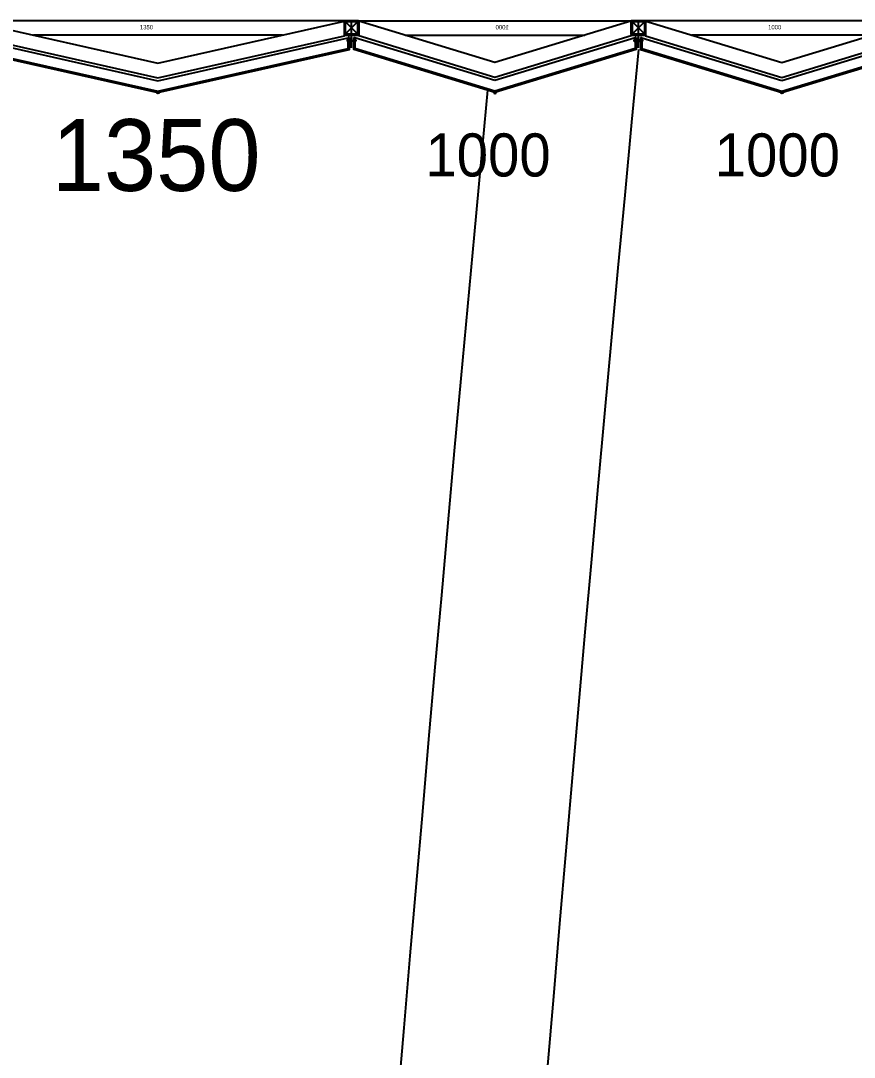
# Model space of a CAD drawing. Header units: millimetres. Extents: x -95754 to 183257, y 26770 to 150605.
# Drawn here: x 172051 to 174956, y 103393 to 107005 of the extents above; entities that cross this region are included whole.
import ezdxf
from ezdxf.enums import TextEntityAlignment as Align

# ---------------------------------------------------------------- set-up
doc = ezdxf.new("R2010")
doc.units = ezdxf.units.MM
doc.header["$LTSCALE"] = 300
doc.linetypes.add('HID', pattern=[2.8, 1.8, -1])
for name, color, linetype in [('6FIN', 6, 'Continuous'), ('A-HAT', 251, 'Continuous'), ('A-하지철물', 55, 'Continuous'), ('alucobond', 4, 'Continuous'), ('mold', 4, 'Continuous'), ('SHEET', 6, 'Continuous')]:
    doc.layers.add(name, color=color, linetype=linetype)
doc.layers.add('NOPLOT', color=191, linetype='Continuous', plot=False)
doc.styles.add('Gtx', font='')
doc.styles.get('Gtx').set_extended_font_data('Dotum')

# ---------------------------------------------------------------- blocks, each defined once
blk = doc.blocks.new('EX-1350')
at = {"layer": '6FIN', "elevation": 0}
for points in [[(3.2, 204.1), (46.8, 204.1, 0.414214), (50, 207.3), (50, 250.9, 0.414214), (46.8, 254.1), (3.2, 254.1, 0.414214), (0, 250.9), (0, 207.3, 0.414214)], [(1396.8, 204.1), (1353.2, 204.1, -0.414214), (1350, 207.3), (1350, 250.9, -0.414214), (1353.2, 254.1), (1396.8, 254.1, -0.414214), (1400, 250.9), (1400, 207.3, -0.414214)]]:
    blk.add_lwpolyline(points, format="xyb", close=True, dxfattribs=at)
at = {"layer": 'A-하지철물'}
for p, q in [((1350, 254.1), (50, 254.1)), ((1133.9, 204.1), (266.1, 204.1))]:
    blk.add_line(p, q, dxfattribs=at)
at = {"layer": 'A-하지철물', "elevation": 0}
for points in [[(50, 254.1), (50, 201.4), (700, 55.3), (1350, 201.4), (1350, 254.1)], [(49.7, 252.7), (700, 106.6), (1350.3, 252.7)]]:
    blk.add_lwpolyline(points, dxfattribs=at)
at = {"layer": 'A-하지철물'}
blk.add_circle((700, 4.1), 4.07, dxfattribs=at)
at = {"layer": 'alucobond', "color": 251, "linetype": 'HID', "ltscale": 10}
for p, q in [((30.2, 185.1), (41.5, 185.1)), ((31.5, 182.4), (31.5, 187.8)), ((31.5, 186.6), (39.5, 186.6)), ((31.5, 183.6), (39.5, 183.6)), ((32, 189.3), (32.5, 189.3)), ((32, 180.9), (32.5, 180.9)), ((32.5, 180.9), (32.5, 189.3)), ((38, 182.7), (38, 187.4)), ((39.5, 182.7), (39.5, 187.4)), ((1369.8, 185.1), (1358.5, 185.1)), ((1360.5, 182.7), (1360.5, 187.4)), ((1368.5, 186.6), (1360.5, 186.6)), ((1368.5, 183.6), (1360.5, 183.6)), ((1362, 182.7), (1362, 187.4)), ((1367.5, 180.9), (1367.5, 189.3)), ((1368, 189.3), (1367.5, 189.3)), ((1368, 180.9), (1367.5, 180.9)), ((1368.5, 182.4), (1368.5, 187.8))]:
    blk.add_line(p, q, dxfattribs=at)
at = {"layer": 'alucobond'}
for p, q in [((32.5, 195.1), (36.5, 195.1)), ((1367.5, 195.1), (1363.5, 195.1))]:
    blk.add_line(p, q, dxfattribs=at)
at = {"layer": 'alucobond', "color": 251, "linetype": 'HID', "ltscale": 10, "elevation": 0}
for points in [[(32, 189.3), (31.5, 187.8)], [(32, 180.9), (31.5, 182.4)], [(36.5, 194.2), (700, 45.1), (1363.5, 194.2)], [(1368, 189.3), (1368.5, 187.8)], [(1368, 180.9), (1368.5, 182.4)]]:
    blk.add_lwpolyline(points, dxfattribs=at)
at = {"layer": 'alucobond', "elevation": 0}
for points in [[(32.5, 195.1), (32.5, 154.1), (700, 4.1), (1367.5, 154.1), (1367.5, 195.1)], [(36.5, 195.1), (36.5, 157.3), (700, 8.2), (1363.5, 157.3), (1363.5, 195.1)]]:
    blk.add_lwpolyline(points, dxfattribs=at)
at = {"layer": 'alucobond', "color": 251, "linetype": 'HID', "ltscale": 10, "elevation": 0}
for points in [[(39.5, 186.6, -0.666667), (39.5, 183.6, -1.5)], [(1360.5, 186.6, 0.666667), (1360.5, 183.6, 1.5)]]:
    blk.add_lwpolyline(points, format="xyb", dxfattribs=at)
at = {"layer": 'alucobond', "color": 251, "linetype": 'HID', "ltscale": 10}
for centre, start, end in [((38.7, 187.4), 0, 180), ((38.7, 182.7), 180, 0), ((1361.3, 187.4), 0, 180), ((1361.3, 182.7), 180, 0)]:
    blk.add_arc(centre, 0.75, start, end, dxfattribs=at)
at = {"layer": 'mold', "color": 4, "elevation": 0}
for points in [[(25, 204.1), (25, 202.6)], [(1375, 204.1), (1375, 202.6)]]:
    blk.add_lwpolyline(points, dxfattribs=at)
at = {"layer": 'NOPLOT'}
for p, q in [((3.2, 254.1), (0, 254.1)), ((0, 254.1), (0, 250.9)), ((25, 160), (25, 254.1)), ((46.8, 254.1), (50, 254.1)), ((50, 254.1), (50, 250.9)), ((1353.2, 254.1), (1350, 254.1)), ((1350, 254.1), (1350, 250.9)), ((1375, 160), (1375, 254.1)), ((1396.8, 254.1), (1400, 254.1)), ((1400, 254.1), (1400, 250.9)), ((0, 207.3), (0, 204.1)), ((3.2, 204.1), (0, 204.1)), ((46.8, 204.1), (50, 204.1)), ((50, 207.3), (50, 204.1)), ((1350, 207.3), (1350, 204.1)), ((1353.2, 204.1), (1350, 204.1)), ((1396.8, 204.1), (1400, 204.1)), ((1400, 207.3), (1400, 204.1))]:
    blk.add_line(p, q, dxfattribs=at)
at = {"layer": 'SHEET', "color": 8}
for p, q in [((46.8, 250.9), (3.2, 207.3)), ((3.2, 250.9), (46.8, 207.3)), ((1353.2, 250.9), (1396.8, 207.3)), ((1396.8, 250.9), (1353.2, 207.3))]:
    blk.add_line(p, q, dxfattribs=at)
at = {"layer": 'SHEET', "color": 8, "elevation": 0}
for points in [[(3.2, 207.3), (46.8, 207.3), (46.8, 250.9), (3.2, 250.9)], [(1396.8, 207.3), (1353.2, 207.3), (1353.2, 250.9), (1396.8, 250.9)]]:
    blk.add_lwpolyline(points, close=True, dxfattribs=at)
at = {"layer": 'NOPLOT', "linetype": 'HID', "style": 'Gtx'}
blk.add_text('1350', height=15, dxfattribs=at).set_placement((637.1, 224))
blk = doc.blocks.new('EX-1000')
at = {"layer": '6FIN', "elevation": 0}
for points in [[(3.2, 204.1), (46.8, 204.1, 0.414214), (50, 207.3), (50, 250.9, 0.414214), (46.8, 254.1), (3.2, 254.1, 0.414214), (0, 250.9), (0, 207.3, 0.414214)], [(1046.8, 204.1), (1003.2, 204.1, -0.414214), (1000, 207.3), (1000, 250.9, -0.414214), (1003.2, 254.1), (1046.8, 254.1, -0.414214), (1050, 250.9), (1050, 207.3, -0.414214)]]:
    blk.add_lwpolyline(points, format="xyb", close=True, dxfattribs=at)
at = {"layer": 'A-하지철물'}
for p, q in [((1000, 254.1), (50, 254.1)), ((838.4, 204.1), (211.6, 204.1))]:
    blk.add_line(p, q, dxfattribs=at)
at = {"layer": 'A-하지철물', "elevation": 0}
for points in [[(47.4, 254.1), (525, 108.6), (1002.6, 254.1)], [(50, 204.1), (50, 201), (525, 56.3), (1000, 201), (1000, 204.1)]]:
    blk.add_lwpolyline(points, dxfattribs=at)
at = {"layer": 'A-하지철물'}
blk.add_circle((525, 4.1), 4.07, dxfattribs=at)
at = {"layer": 'alucobond', "color": 251, "linetype": 'HID', "ltscale": 10}
for p, q in [((30.2, 185.1), (41.5, 185.1)), ((31.5, 182.4), (31.5, 187.8)), ((31.5, 186.6), (39.5, 186.6)), ((31.5, 183.6), (39.5, 183.6)), ((32, 189.3), (32.5, 189.3)), ((32, 180.9), (32.5, 180.9)), ((32.5, 180.9), (32.5, 189.3)), ((38, 182.7), (38, 187.4)), ((39.5, 182.7), (39.5, 187.4)), ((1019.8, 185.1), (1008.5, 185.1)), ((1010.5, 182.7), (1010.5, 187.4)), ((1018.5, 186.6), (1010.5, 186.6)), ((1018.5, 183.6), (1010.5, 183.6)), ((1012, 182.7), (1012, 187.4)), ((1017.5, 180.9), (1017.5, 189.3)), ((1018, 189.3), (1017.5, 189.3)), ((1018, 180.9), (1017.5, 180.9)), ((1018.5, 182.4), (1018.5, 187.8))]:
    blk.add_line(p, q, dxfattribs=at)
at = {"layer": 'alucobond'}
for p, q in [((32.5, 195.1), (36.5, 195.1)), ((1017.5, 195.1), (1013.5, 195.1))]:
    blk.add_line(p, q, dxfattribs=at)
at = {"layer": 'alucobond', "color": 251, "linetype": 'HID', "ltscale": 10, "elevation": 0}
for points in [[(32, 189.3), (31.5, 187.8)], [(32, 180.9), (31.5, 182.4)], [(36.5, 194.7), (525, 45.9), (1013.5, 194.7)], [(1018, 189.3), (1018.5, 187.8)], [(1018, 180.9), (1018.5, 182.4)]]:
    blk.add_lwpolyline(points, dxfattribs=at)
at = {"layer": 'alucobond', "elevation": 0}
for points in [[(32.5, 195.1), (32.5, 154.1), (525, 4.1), (1017.5, 154.1), (1017.5, 195.1)], [(36.5, 195.1), (36.5, 157), (525, 8.3), (1013.5, 157), (1013.5, 195.1)], [(1013.5, 195.1), (1013.5, 157.2)]]:
    blk.add_lwpolyline(points, dxfattribs=at)
at = {"layer": 'alucobond', "color": 251, "linetype": 'HID', "ltscale": 10, "elevation": 0}
for points in [[(39.5, 186.6, -0.666667), (39.5, 183.6, -1.5)], [(1010.5, 186.6, 0.666667), (1010.5, 183.6, 1.5)]]:
    blk.add_lwpolyline(points, format="xyb", dxfattribs=at)
at = {"layer": 'alucobond', "color": 251, "linetype": 'HID', "ltscale": 10}
for centre, start, end in [((38.7, 187.4), 0, 180), ((38.7, 182.7), 180, 0), ((1011.3, 187.4), 0, 180), ((1011.3, 182.7), 180, 0)]:
    blk.add_arc(centre, 0.75, start, end, dxfattribs=at)
at = {"layer": 'mold', "color": 4, "elevation": 0}
for points in [[(25, 204.1), (25, 202.6)], [(1025, 204.1), (1025, 202.6)]]:
    blk.add_lwpolyline(points, dxfattribs=at)
at = {"layer": 'NOPLOT'}
for p, q in [((3.2, 254.1), (0, 254.1)), ((0, 254.1), (0, 250.9)), ((25, 160), (25, 254.1)), ((46.8, 254.1), (50, 254.1)), ((50, 254.1), (50, 250.9)), ((1003.2, 254.1), (1000, 254.1)), ((1000, 254.1), (1000, 250.9)), ((1025, 160), (1025, 254.1)), ((1046.8, 254.1), (1050, 254.1)), ((1050, 254.1), (1050, 250.9)), ((0, 207.3), (0, 204.1)), ((3.2, 204.1), (0, 204.1)), ((46.8, 204.1), (50, 204.1)), ((50, 207.3), (50, 204.1)), ((1000, 207.3), (1000, 204.1)), ((1003.2, 204.1), (1000, 204.1)), ((1046.8, 204.1), (1050, 204.1)), ((1050, 207.3), (1050, 204.1))]:
    blk.add_line(p, q, dxfattribs=at)
at = {"layer": 'SHEET', "color": 8}
for p, q in [((46.8, 250.9), (3.2, 207.3)), ((3.2, 250.9), (46.8, 207.3)), ((1003.2, 250.9), (1046.8, 207.3)), ((1046.8, 250.9), (1003.2, 207.3))]:
    blk.add_line(p, q, dxfattribs=at)
at = {"layer": 'SHEET', "color": 8, "elevation": 0}
for points in [[(3.2, 207.3), (46.8, 207.3), (46.8, 250.9), (3.2, 250.9)], [(1046.8, 207.3), (1003.2, 207.3), (1003.2, 250.9), (1046.8, 250.9)]]:
    blk.add_lwpolyline(points, close=True, dxfattribs=at)
at = {"layer": 'NOPLOT', "linetype": 'HID', "style": 'Gtx'}
blk.add_text('1000', height=15, dxfattribs=at).set_placement((476.9, 224))
blk = doc.blocks.new('A$C0b20c517')
at = {"layer": 'NOPLOT', "linetype": 'Continuous', "style": 'Gtx'}
for s, height, p in [('1350', 250, (81168.7, 125, 0)), ('1000', 150, (82325.4, 125.3, 0)), ('1000', 150, (83333.7, 125.3))]:
    blk.add_text(s, height=height, dxfattribs=at).set_placement(p, align=Align.MIDDLE_CENTER)

msp = doc.modelspace()

# ---------------------------------------------------------------- linework, layer by layer
at = {"layer": 'A-HAT', "ltscale": 10, "transparency": 33554687}
for radius, start, end in [(346405, 174.59576634, 185.38096234), (346915, 174.62732081, 185.28843204)]:
    msp.add_arc((519068.565, 74280.016), radius, start, end, dxfattribs=at)

# ---------------------------------------------------------------- block references
at = {"layer": 'A-하지철물', "transparency": 33554687}
for name, p in [('EX-1350', (171828.572, 106750.945)), ('EX-1000', (174178.571, 106750.947))]:
    msp.add_blockref(name, p, dxfattribs=at)
at = {"layer": 'A-하지철물', "transparency": 33554687, "xscale": -1}
msp.add_blockref('EX-1000', (174228.571, 106750.947), dxfattribs=at)
at = {"layer": 'NOPLOT', "transparency": 33554687}
msp.add_blockref('A$C0b20c517', (91354.047, 106412.038), dxfattribs=at)

doc.saveas('drawing.dxf')
